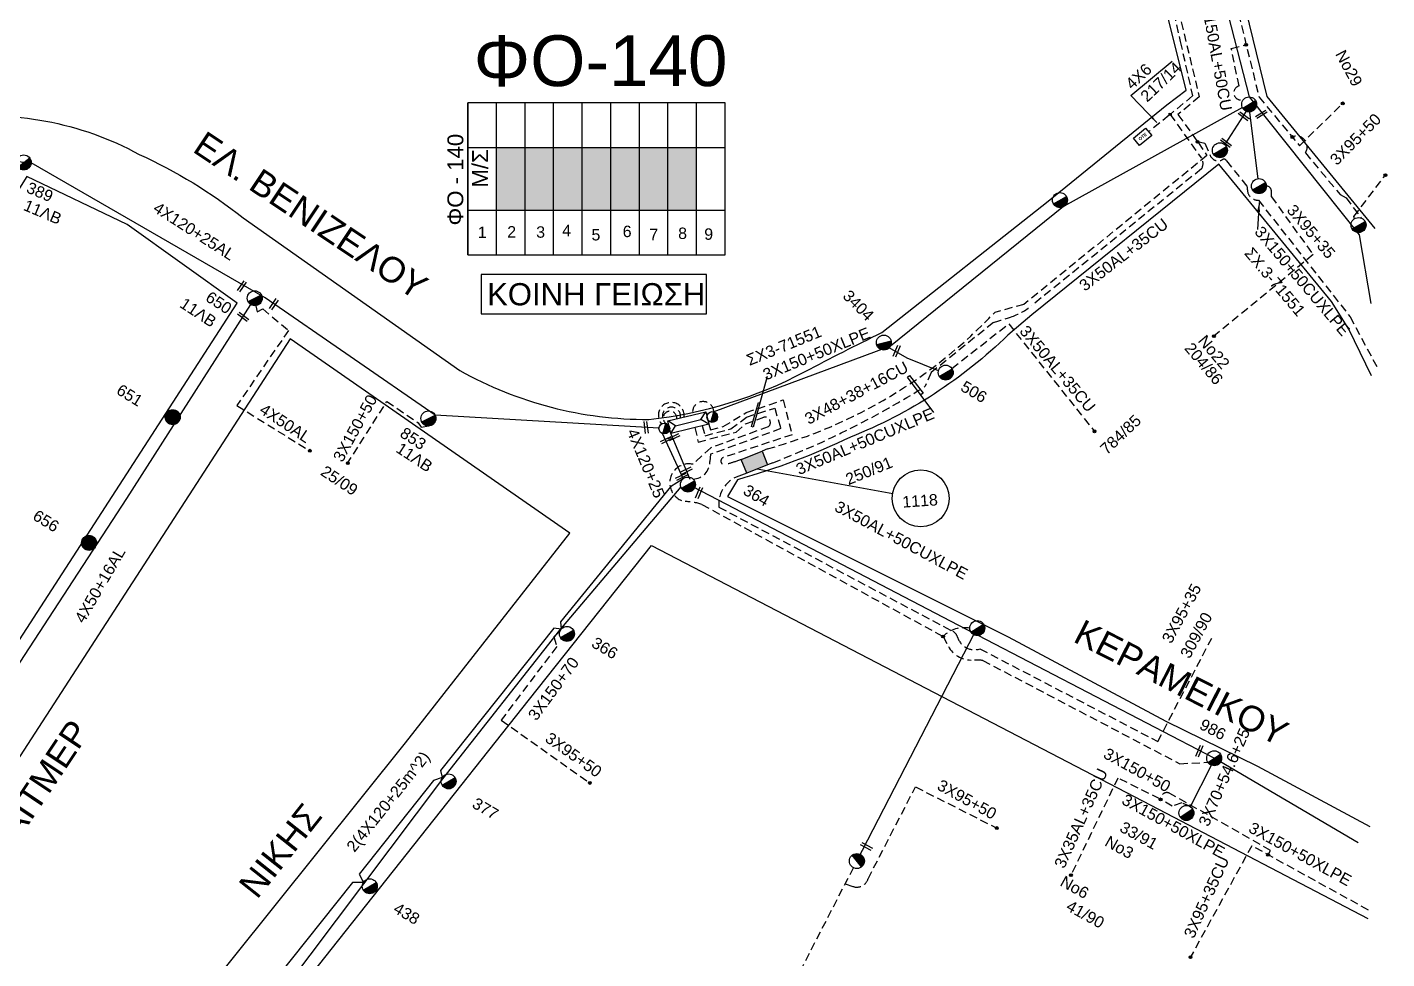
# Model space of a CAD drawing. Header units: millimetres. Extents: x 2999 to 5218, y 1863 to 2903.
# Drawn here: x 4827.6 to 5041.7, y 2451.6 to 2598.3 of the extents above; entities that cross this region are included whole.
import ezdxf
from ezdxf.enums import TextEntityAlignment as Align

# ---------------------------------------------------------------- set-up
doc = ezdxf.new("R2010")
doc.units = ezdxf.units.MM
doc.header["$LTSCALE"] = 0.5
doc.linetypes.add('DASHED', pattern=[19.05, 12.7, -6.35])
for name, color, linetype in [('Link Box 4 Διευθύνσεων', 7, 'Continuous'), ('Pillar OTE', 7, 'Continuous'), ('Άγνωστα', 7, 'Continuous'), ('Ασφαλειοκιβώτια Χ.Τ 9 αναχωρήσεων', 7, 'Continuous'), ('Γυμνά εναέρια ΧΤ και ΦΟΠ (3Φ)   4x50+16AL', 7, 'Continuous'), ('Εναέρια ΧΤ 4Χ120+25AL', 7, 'SYN_LINE'), ('Επιγραφές - Σχήματα', 7, 'Continuous'), ('Καλώδια ΧΤ   3x150+50AL', 7, 'DASHED'), ('Καλώδια ΧΤ   3x150+70AL', 7, 'DASHED'), ('Καλώδια ΧΤ   3x150AL+50CU', 7, 'DASHED'), ('Καλώδια ΧΤ   4x50AL', 7, 'DASHED'), ('Μηχανική τομή', 7, 'Continuous'), ('Στύλος Ξύλινος', 7, 'Continuous'), ('Στύλος Ξύλινος @ 1', 7, 'Continuous'), ('Στύλος ΦΜ', 7, 'Continuous'), ('Στύλος ΦΜ @ 1', 7, 'Continuous'), ('Συνδέσεις', 7, 'Continuous'), ('Συνεστραμμένα ΧΤ   3x70+54.6+25 AL', 7, 'SYN_LINE'), ('Υποσταθμός εναέριος 2 στύλων', 7, 'Continuous'), ('Υποσταθμός πόλεως', 7, 'Continuous'), ('Υπόβαθρο ΔΕΗ', 7, 'Continuous'), ('Υπόγεια καλώδια Παροχών ΧΤ   4x6', 7, 'DASHED')]:
    doc.layers.add(name, color=color, linetype=linetype)
doc.styles.add('arial', font='ARIAL.TTF')
doc.styles.get("Standard").update_dxf_attribs({"font": 'ARIAL.TTF'})
doc.linetypes.add('SYN_LINE', pattern='A,0.5,-0.0001,["/\\/\\/\\/",Standard,S=0.1,R=0,X=0,Y=-0.05],-0.25', length=0.7501)
doc.dimstyles.new('ISO-25', dxfattribs={"dimtxt": 2.5, "dimasz": 2.5, "dimexe": 1.25, "dimexo": 0.625, "dimtad": 1, "dimtxsty": 'Standard', "dimcen": 2.5, "dimadec": 0, "dimazin": 0, "dimtfac": 1, "dimtmove": 0, "dimatfit": 3, "dimfxl": 1, "dimarcsym": 0})

# ---------------------------------------------------------------- blocks, each defined once
blk = doc.blocks.new('ΑΣΦΑΛΕΙΟΚΙΒΩΤΙΟ ΥΠΟΣΤΑΘΜΟΥ 9 ΑΝΑΧΩΡΗΣΕΩΝ')
at = {"layer": 'Ασφαλειοκιβώτια Χ.Τ 9 αναχωρήσεων', "ltscale": 40}
for p, q in [((-23.8, 40.36), (24.02, 40.36)), ((-9.72, 40.36), (-9.72, -40.64)), ((9.94, 40.36), (9.94, -40.64)), ((-23.8, 31.36), (24.02, 31.36)), ((-23.8, 22.36), (24.02, 22.36)), ((-23.8, 13.36), (24.02, 13.36)), ((-23.8, 4.36), (24.02, 4.36)), ((-23.8, -4.64), (24.02, -4.64)), ((-23.8, -13.64), (24.02, -13.64)), ((-23.8, -22.64), (24.02, -22.64)), ((-23.8, -31.64), (24.02, -31.64))]:
    blk.add_line(p, q, dxfattribs=at)
at = {"layer": 'Ασφαλειοκιβώτια Χ.Τ 9 αναχωρήσεων'}
blk.add_lwpolyline([(-23.8, -40.64), (24.02, -40.64), (24.02, 40.36), (-23.8, 40.36)], close=True, dxfattribs=at)
for s, p in [('1', (-18.54, 37.25)), ('2', (-18.39, 27.98)), ('3', (-18.45, 18.85)), ('4', (-17.96, 10.67)), ('5', (-19.3, 1.44)), ('6', (-18.25, -8.4)), ('7', (-19.23, -16.79)), ('8', (-18.84, -25.86)), ('9', (-19.09, -34.08))]:
    blk.add_text(s, height=3.6, rotation=270, dxfattribs=at).set_placement(p)
at = {"layer": 'Ασφαλειοκιβώτια Χ.Τ 9 αναχωρήσεων', "ltscale": 40}
for tag, height, p in [('ΟΝΟΜΑ', 5, (-0.16, 44.31)), ('ΚΕΙΜΕΝΟ 1', 2, (17.06, 35.59)), ('ΚΕΙΜΕΝΟ 2', 2, (17.06, 26.88)), ('ΚΕΙΜΕΝΟ 3', 2, (17.06, 17.69)), ('ΚΕΙΜΕΝΟ 4', 2, (17.06, 8.71)), ('ΚΕΙΜΕΝΟ 5', 2, (17.06, -0.13)), ('ΚΕΙΜΕΝΟ 6', 2, (17.06, -9.05)), ('ΚΕΙΜΕΝΟ 7', 2, (17.06, -18.13)), ('ΚΕΙΜΕΝΟ 8', 2, (17.06, -26.85)), ('ΚΕΙΜΕΝΟ 9', 2, (17.06, -35.99)), ('ΣΧ', 2, (-0.1, -42.64))]:
    blk.add_attdef(tag, text='', height=height, dxfattribs=at).set_placement(p, align=Align.MIDDLE_CENTER)
blk = doc.blocks.new('ΜΗΧΑΝΙΚΗ ΤΟΜΗ')
at = {"layer": 'Μηχανική τομή', "ltscale": 40}
for p, q in [((-1.89, 0.78), (1.89, 0.78)), ((1.89, 0), (-1.89, 0))]:
    blk.add_line(p, q, dxfattribs=at)
blk = doc.blocks.new('ΥΠΑΡΧΩΝ ΤΣΙΜΕΝΤΕΝΙΟΣ ΣΤΥΛΟΣ')
at = {"layer": 'Στύλος ΦΜ'}
blk.add_hatch(color=7, dxfattribs=at).paths.add_polyline_path([(-1.29, -2.28, 0.574793), (2.62, 0, 0.268822), (1.3, 2.27)])
at = {"layer": 'Στύλος ΦΜ', "color": 7}
blk.add_line((-1.29, -2.28), (1.3, 2.27), dxfattribs=at)
blk.add_circle((0, 0), 2.62, dxfattribs=at)
at = {"layer": 'Στύλος ΦΜ', "flags": 4}
for tag, p in [('ΑΡΙΘΜΟΣ', (-4.68, 8.05)), ('ΤΥΠΟΣ', (-4.91, 3.03))]:
    blk.add_attdef(tag, p, '', height=4, dxfattribs=at)
blk = doc.blocks.new('ΥΠΑΡΧΩΝ ΞΥΛΙΝΟΣ ΣΤΥΛΟΣ')
at = {"layer": 'Στύλος Ξύλινος'}
h = blk.add_hatch(color=7, dxfattribs=at)
h.paths.add_polyline_path([(-2.62, 0, 0.270008), (-1.29, -2.28), (1.3, 2.27, 0.576266)])
h.paths.add_polyline_path([(-1.29, -2.28, 0.574793), (2.62, 0, 0.268822), (1.3, 2.27)])
at = {"layer": 'Στύλος Ξύλινος', "color": 7}
blk.add_line((-1.29, -2.28), (1.3, 2.27), dxfattribs=at)
blk.add_circle((0, 0), 2.62, dxfattribs=at)
at = {"layer": 'Στύλος Ξύλινος', "flags": 4}
for tag, p in [('ΑΡΙΘΜΟΣ', (-4.91, 8.6)), ('ΤΥΠΟΣ', (-4.85, 3.39))]:
    blk.add_attdef(tag, p, '', height=4, dxfattribs=at)
blk = doc.blocks.new('LINK BOX 4 ΑΝΑΧΩΡΗΣΕΩΝ')
at = {"layer": 'Link Box 4 Διευθύνσεων', "ltscale": 40}
blk.add_hatch(color=256, dxfattribs=at).paths.add_polyline_path([(-3.54, 0), (-3.54, -4.67), (3.54, -4.67), (3.54, 0)])
for p, q in [((-3.54, 0), (-5.33, 0)), ((5.33, 0), (3.54, 0)), ((-3.54, -4.67), (-5.33, -4.67)), ((5.33, -4.67), (3.54, -4.67))]:
    blk.add_line(p, q, dxfattribs=at)
blk.add_lwpolyline([(-3.54, -4.67), (-3.54, 0), (3.54, 0), (3.54, -4.67)], close=True, dxfattribs=at)
blk = doc.blocks.new('ΥΠΟΣΤΑΘΜΟΣ ΕΝΑΕΡΙΟΣ ΕΠΙ 2 ΣΤΥΛΩΝ')
at = {"layer": 'Υποσταθμός εναέριος 2 στύλων', "linetype": 'Continuous'}
for points in [[(-11.97, -2.11, 0.574793), (-8.45, -0.07, 0.268822), (-9.64, 1.98)], [(9.68, -2.15, 0.574793), (13.19, -0.1, 0.268822), (12.01, 1.95)]]:
    blk.add_hatch(color=256, dxfattribs=at).paths.add_polyline_path(points)
for p, q in [((-11.97, -2.11), (-9.64, 1.98)), ((9.68, -2.15), (12.01, 1.95))]:
    blk.add_line(p, q, dxfattribs=at)
for centre in [(-10.81, -0.07), (10.84, -0.1)]:
    blk.add_circle(centre, 2.36, dxfattribs=at)
at = {"layer": 'Υποσταθμός πόλεως', "linetype": 'Continuous', "ltscale": 40}
blk.add_lwpolyline([(-8.57, 2.82), (8.57, 2.82), (8.57, -2.82), (-8.57, -2.82)], close=True, dxfattribs=at)
for points in [[(-5.75, 0), (-8.57, 2.82)], [(-8.57, -2.82), (-5.75, 0)], [(-5.75, 0), (5.75, 0)], [(5.75, 0), (8.57, 2.82)], [(8.57, -2.82), (5.75, 0)]]:
    blk.add_lwpolyline(points, dxfattribs=at)
at = {"layer": 'Υποσταθμός εναέριος 2 στύλων', "ltscale": 40, "flags": 1}
for tag, p in [('ΜΕΤΑΣΧΗΜΑΤΙΣΜΟΣ', (14.09, 2.51)), ('ΙΣΧΥΣ', (14.07, -0.28)), ('ΑΡΙΘΜΟΣ', (14.19, -3))]:
    blk.add_attdef(tag, p, '', height=1.8, dxfattribs=at)
blk = doc.blocks.new('_ΣΥΝΔΕΣΗ')
at = {"layer": 'Συνδέσεις', "linetype": 'SYN_LINE', "ltscale": 40}
blk.add_hatch(color=256, dxfattribs=at).paths.add_polyline_path([(0.5, -0.01, 1), (-0.5, -0.01, 1)])
at = {"layer": 'Συνδέσεις'}
blk.add_circle((0, -0.01), 0.5, dxfattribs=at)
blk = doc.blocks.new('TSONTA XT1')
at = {"ltscale": 40}
h = blk.add_hatch(color=256, dxfattribs=at)
h.dxf.hatch_style = 1
h.paths.add_polyline_path([(596, 2487.7), (597.1, 2488.8), (596, 2489.9), (594.9, 2488.8)])
blk.add_lwpolyline([(594.9, 2488.8), (596, 2489.9), (597.1, 2488.8), (596, 2487.7)], close=True, dxfattribs=at)
blk = doc.blocks.new('PILLAR ΟΤΕ')
at = {"layer": 'Pillar OTE', "ltscale": 40}
blk.add_lwpolyline([(-3.31, 2.02), (3.39, 2.02), (3.39, -1.99), (-3.31, -1.99)], close=True, dxfattribs=at)
at = {"layer": 'Pillar OTE', "insert": (-1.81, 0.71), "char_height": 1.3575, "width": 109.961, "attachment_point": 1}
blk.add_mtext('{\\fArial|b1|i0|c161|p34;OTE}', dxfattribs=at)

msp = doc.modelspace()

# ---------------------------------------------------------------- hatches: boundary and pattern name
at = {"layer": 'Ασφαλειοκιβώτια Χ.Τ 9 αναχωρήσεων', "ltscale": 40}
for color, points in [(6, [(4901.46, 2579.35), (4901.46, 2569.53), (4905.96, 2569.53), (4905.96, 2579.35)]), (62, [(4905.96, 2579.35), (4905.96, 2569.53), (4910.46, 2569.53), (4910.46, 2579.35)]), (85, [(4910.46, 2579.35), (4910.46, 2569.53), (4914.96, 2569.52), (4914.96, 2579.35)]), (1, [(4914.96, 2579.35), (4914.96, 2569.52), (4919.46, 2569.52), (4919.46, 2579.35)]), (151, [(4919.46, 2579.35), (4919.46, 2569.52), (4923.96, 2569.52), (4923.96, 2579.35)]), (2, [(4923.96, 2579.35), (4923.96, 2569.52), (4928.46, 2569.52), (4928.46, 2579.35)]), (27, [(4928.46, 2579.35), (4928.46, 2569.52), (4932.96, 2569.52), (4932.96, 2579.35)])]:
    msp.add_hatch(color=color, dxfattribs=at).paths.add_polyline_path(points)

# ---------------------------------------------------------------- linework, layer by layer
at = {"layer": 'Άγνωστα', "color": 133, "linetype": 'DASHED', "ltscale": 0.2}
for points in [[(5011.43, 2647.12), (5012.64, 2639.71), (5000.56, 2635.21), (5008.39, 2602.84), (5012.14, 2587.35), (5008.78, 2584.55), (5012, 2580.11)], [(5012, 2580.11), (5013.33, 2578.08), (4986.69, 2556.43), (4984.52, 2554.67), (4979.93, 2553.41)]]:
    msp.add_lwpolyline(points, dxfattribs=at)
at = {"layer": 'Άγνωστα', "color": 30, "ltscale": 40}
msp.add_lwpolyline([(5039.22, 2554.79), (5037.37, 2565.64), (5020.06, 2587.34), (5004.58, 2647.61)], dxfattribs=at)
at = {"layer": 'Άγνωστα', "color": 5, "linetype": 'DASHED', "ltscale": 0.2}
for points in [[(5004.43, 2642.96), (5006.24, 2635.45), (5000.32, 2633.93), (5009.15, 2596.04), (5011.08, 2587.49), (5007.56, 2584.58), (5012.46, 2577.71, -0.319834), (5012.46, 2575.98), (4985.77, 2554.49, -0.089255), (4982.42, 2552.66, -0.011656), (4979.72, 2551.82), (4969.91, 2543.92), (4968.97, 2541.76)], [(4968.97, 2541.76, -0.048484), (4944.99, 2529.74)]]:
    msp.add_lwpolyline(points, format="xyb", dxfattribs=at)
at = {"layer": 'Άγνωστα', "color": 27, "ltscale": 40}
for points in [[(5018.92, 2585.68), (4990.76, 2570.05), (4963.49, 2548.06), (4935.68, 2537.74)], [(4971.05, 2544.18), (4966.12, 2546.21), (4963.29, 2547.81)]]:
    msp.add_lwpolyline(points, dxfattribs=at)
at = {"layer": 'Άγνωστα', "color": 133, "ltscale": 40}
msp.add_lwpolyline([(5019.54, 2585.08), (5016.23, 2579.95)], dxfattribs=at)
at = {"layer": 'Άγνωστα', "color": 30, "linetype": 'SYN_LINE', "ltscale": 15}
msp.add_lwpolyline([(5019.9, 2586.11), (5021.38, 2574.45)], dxfattribs=at)
at = {"layer": 'Άγνωστα', "color": 133, "linetype": 'DASHED', "ltscale": 0.2}
msp.add_lwpolyline([(5011.88, 2580.29), (5013.03, 2580.03), (5013.86, 2578.08, 0.461113), (5015.81, 2577.47, -0.483558), (5016.43, 2577.25), (5019.7, 2573.2), (5019.7, 2572.76, 0.420794), (5021.45, 2571.06), (5035.88, 2552.72), (5040.2, 2544.66)], format="xyb", dxfattribs=at)
at = {"layer": 'Άγνωστα', "color": 30, "linetype": 'DASHED', "ltscale": 0.2}
for points in [[(5036.56, 2568.13), (5036.48, 2568.51), (5041.44, 2575.02)], [(5030.05, 2562.5), (5014.45, 2549.66)]]:
    msp.add_lwpolyline(points, dxfattribs=at)
msp.add_lwpolyline([(5021.53, 2573.28), (5021.53, 2573.28), (5021.53, 2573.28), (5022.71, 2573.28, -0.380624), (5023.49, 2572.59, -0.058079), (5023.49, 2571.61), (5030.05, 2562.5)], format="xyb", dxfattribs=at)
at = {"layer": 'Άγνωστα', "color": 27, "linetype": 'DASHED', "ltscale": 0.2}
msp.add_lwpolyline([(4973.17, 2544.58), (4982.12, 2551.59), (4995.63, 2534.67)], dxfattribs=at)
at = {"layer": 'Άγνωστα', "color": 1, "linetype": 'DASHED', "ltscale": 0.2}
for points in [[(4934.88, 2535.79), (4935.16, 2534.9), (4937.15, 2535.42), (4940.78, 2537.63), (4946.61, 2539.61), (4948.02, 2534.14), (4937.22, 2530.57, 0.8944), (4937.47, 2529.39, -0.01326), (4939.17, 2529.92, -27.483358)], [(4936.49, 2522.74), (4973.33, 2503.17, -0.200136), (4974.08, 2502.26, 0.422001), (4977.6, 2500.42), (5005.6, 2485.84)]]:
    msp.add_lwpolyline(points, format="xyb", dxfattribs=at)
at = {"layer": 'Άγνωστα', "color": 85, "linetype": 'DASHED', "ltscale": 0.2}
for points in [[(4933.85, 2535.55), (4934.33, 2533.98), (4938.34, 2535.06), (4940.83, 2536.91), (4945.27, 2538.34), (4946.24, 2535.11), (4935.19, 2531.06), (4935.08, 2529.9, -0.394632), (4932.44, 2527.15, -1.73319)], [(4956.36, 2463.43), (4957.58, 2463.01, 0.424171), (4959.98, 2464.23), (4967.45, 2478.69), (4980.26, 2472.2)]]:
    msp.add_lwpolyline(points, format="xyb", dxfattribs=at)
at = {"layer": 'Άγνωστα', "color": 151, "linetype": 'DASHED', "ltscale": 0.2}
for points in [[(4932.71, 2535.27), (4933.22, 2532.99), (4939.22, 2534.55), (4940.69, 2535.85), (4943.58, 2536.89, -0.797259), (4944.26, 2535.38), (4935.22, 2532.08), (4932.39, 2529.49)], [(4932.39, 2529.49, 1.006033), (4931.16, 2523.61, -0.077977), (4933.8, 2523.17), (4971.79, 2502.37), (4972.63, 2500.81, 0.273933), (4976.19, 2498.66, -0.009936), (4978.03, 2498.61), (5009.05, 2482.34), (5013.49, 2482.56)], [(5022.96, 2468), (5023.37, 2468.7), (5007.5, 2477.67, 0.605802), (5006.05, 2476.71, 1.054415)]]:
    msp.add_lwpolyline(points, format="xyb", dxfattribs=at)
at = {"layer": 'Άγνωστα', "color": 6, "linetype": 'SYN_LINE', "ltscale": 10}
msp.add_lwpolyline([(4927.48, 2534.51), (4930.87, 2527.2)], dxfattribs=at)
at = {"layer": 'Άγνωστα', "color": 62, "linetype": 'SYN_LINE', "ltscale": 10}
msp.add_lwpolyline([(4928.64, 2534.91), (4931.9, 2527.12)], dxfattribs=at)
at = {"layer": 'Άγνωστα', "color": 6, "linetype": 'SYN_LINE', "ltscale": 20}
msp.add_lwpolyline([(4930.87, 2527.2), (4928.84, 2525.96), (4911.56, 2504.67), (4911.67, 2503.55), (4910.49, 2503.69), (4892.64, 2481.25), (4892.9, 2480.16), (4891.55, 2479.69), (4879.84, 2464.94), (4880.5, 2463.64), (4878.77, 2463.62), (4866.66, 2448.41), (4867.29, 2446.78)], dxfattribs=at)
at = {"layer": 'Άγνωστα', "color": 62, "linetype": 'SYN_LINE', "ltscale": 20}
msp.add_lwpolyline([(4930.5, 2525.94), (4911.41, 2503.35), (4892.97, 2479.96), (4867.94, 2446.66)], dxfattribs=at)
at = {"layer": 'Άγνωστα', "color": 85, "linetype": 'SYN_LINE', "ltscale": 20}
for points in [[(4976.7, 2502.86), (4937.62, 2523.2), (4932.36, 2525.94), (4932.36, 2525.94)], [(4976.7, 2502.86), (4958.21, 2467.03)], [(5037.13, 2469.89), (5014.48, 2483.2), (4977.34, 2502.53)]]:
    msp.add_lwpolyline(points, dxfattribs=at)
at = {"layer": 'Άγνωστα', "color": 1, "linetype": 'DASHED', "ltscale": 0.2}
msp.add_lwpolyline([(5005.6, 2485.84), (5014.09, 2502.1)], dxfattribs=at)
at = {"layer": 'Άγνωστα', "color": 62, "linetype": 'DASHED', "ltscale": 0.2}
msp.add_lwpolyline([(4902.21, 2489.22), (4916.16, 2479.31)], dxfattribs=at)
at = {"layer": 'Άγνωστα', "color": 151, "linetype": 'DASHED', "ltscale": 0.2}
for points in [[(4999.32, 2480.09), (4991.82, 2464.6)], [(5010.74, 2475.58), (5009.37, 2476.17), (5007.89, 2475.64), (5005.9, 2476.8), (4999.32, 2480.09)], [(5038.76, 2459.3), (5020.41, 2469.41), (5010.66, 2451.73)]]:
    msp.add_lwpolyline(points, dxfattribs=at)
at = {"layer": 'Άγνωστα', "color": 85, "linetype": 'DASHED', "ltscale": 0.2}
msp.add_lwpolyline([(4957.67, 2465.98), (4949.63, 2450.39), (4961.92, 2444.05)], dxfattribs=at)
at = {"layer": 'Άγνωστα', "color": 133, "linetype": 'DASHED', "ltscale": 0.2}
msp.add_arc((4923.49, 2606.81), 77.69, 285.3952, 316.5801, dxfattribs=at)
at = {"layer": 'Άγνωστα', "color": 151, "linetype": 'DASHED', "ltscale": 0.2}
msp.add_arc((4975.08, 2499.17), 4.59, 77.9461, 135.7748, dxfattribs=at)
at = {"layer": 'Γυμνά εναέρια ΧΤ και ΦΟΠ (3Φ)   4x50+16AL', "color": 2, "ltscale": 40}
msp.add_lwpolyline([(4862.75, 2554.64), (4843.21, 2524.1), (4814.09, 2479.5), (4809.62, 2473.1)], dxfattribs=at)
at = {"layer": 'Εναέρια ΧΤ 4Χ120+25AL', "color": 2, "ltscale": 20}
msp.add_lwpolyline([(4927.05, 2535.17), (4891.79, 2537.24), (4865.06, 2555.7), (4828.2, 2576.97), (4807.8, 2578.3)], dxfattribs=at)
at = {"layer": 'Επιγραφές - Σχήματα', "ltscale": 0.2}
msp.add_line((4942.51, 2528.75), (4963.86, 2524.91), dxfattribs=at)
at = {"layer": 'Επιγραφές - Σχήματα', "color": 7, "linetype": 'DASHED', "ltscale": 0.2}
msp.add_lwpolyline([(5018.39, 2589.05), (5017.18, 2594.97), (5019.52, 2595.54)], dxfattribs=at)
at = {"layer": 'Επιγραφές - Σχήματα', "color": 190}
msp.add_lwpolyline([(4899.03, 2553.18), (4934.54, 2553.18), (4934.54, 2559.36), (4899.03, 2559.36)], close=True, dxfattribs=at)
at = {"layer": 'Επιγραφές - Σχήματα', "ltscale": 0.2}
for points in [[(4944.08, 2543.3), (4941.88, 2535.33), (4941.63, 2535.41), (4942.74, 2539.22), (4942.95, 2539.13)], [(4970.34, 2537.64), (4966.19, 2543.21), (4966.52, 2543.46), (4968.66, 2540.69), (4968.27, 2540.42)]]:
    msp.add_lwpolyline(points, dxfattribs=at)
at = {"layer": 'Επιγραφές - Σχήματα'}
msp.add_circle((4968.26, 2524.12), 4.47, dxfattribs=at)
at = {"layer": 'Επιγραφές - Σχήματα', "color": 7, "linetype": 'DASHED', "ltscale": 0.2}
msp.add_arc((5018.67, 2587.97), 1.11, 104.3519, 295.5639, dxfattribs=at)
at = {"layer": 'Επιγραφές - Σχήματα', "color": 27, "linetype": 'DASHED', "ltscale": 0.2}
msp.add_arc((4934.01, 2537.69), 1.67, 1.8666, 194.5557, dxfattribs=at)
at = {"layer": 'Επιγραφές - Σχήματα', "color": 2, "linetype": 'DASHED', "ltscale": 0.2}
msp.add_arc((4928.98, 2537.19), 2.03, 352.5683, 221.627, dxfattribs=at)
at = {"layer": 'Επιγραφές - Σχήματα', "color": 62, "linetype": 'DASHED', "ltscale": 0.2}
msp.add_arc((4929.02, 2537.05), 1.43, 349.5716, 231.6856, dxfattribs=at)
at = {"layer": 'Επιγραφές - Σχήματα', "color": 6, "linetype": 'DASHED', "ltscale": 0.2}
msp.add_arc((4928.78, 2536.77), 1.07, 353.4665, 232.2881, dxfattribs=at)
at = {"layer": 'Επιγραφές - Σχήματα', "color": 1, "linetype": 'DASHED', "ltscale": 0.2}
msp.add_arc((4941.15, 2523.2), 4.69, 103.6991, 185.6737, dxfattribs=at)
at = {"layer": 'Καλώδια ΧΤ   3x150+50AL', "color": 2, "linetype": 'DASHED', "ltscale": 0.2}
msp.add_lwpolyline([(4877.91, 2529.49), (4884.2, 2539.39), (4889.13, 2536.03), (4889.58, 2535.33), (4890.92, 2535.54)], dxfattribs=at)
at = {"layer": 'Καλώδια ΧΤ   3x150+70AL', "color": 6, "ltscale": 0.2}
for points in [[(5009.38, 2647.19), (5008.96, 2646.15), (5007.41, 2644.8), (5021.54, 2587.31), (5027.93, 2579.63)], [(5027.93, 2579.63), (5034.72, 2586.32)], [(5028.85, 2578.53), (5034.32, 2571.95), (5035.27, 2571.46), (5037.61, 2568.25)]]:
    msp.add_lwpolyline(points, dxfattribs=at)
at = {"layer": 'Καλώδια ΧΤ   3x150+70AL', "color": 62, "linetype": 'DASHED', "ltscale": 0.2}
msp.add_lwpolyline([(4911.44, 2503.17), (4910.47, 2502.32), (4910.96, 2500.78), (4902.21, 2489.22)], dxfattribs=at)
at = {"layer": 'Καλώδια ΧΤ   3x150+70AL', "color": 6, "ltscale": 0.2}
msp.add_arc((5027.46, 2579.47), 1.68, 326.0962, 113.41, dxfattribs=at)
at = {"layer": 'Καλώδια ΧΤ   4x50AL', "color": 2, "linetype": 'DASHED', "ltscale": 0.2}
msp.add_lwpolyline([(4863.59, 2554.46), (4863.79, 2553.5), (4864.66, 2553.94), (4868.72, 2550.57), (4860.57, 2538.72), (4872.04, 2531.63)], dxfattribs=at)
at = {"layer": 'Συνεστραμμένα ΧΤ   3x70+54.6+25 AL', "color": 151, "linetype": 'SYN_LINE', "ltscale": 8}
msp.add_lwpolyline([(5010.74, 2475.58), (5014.08, 2482.09)], dxfattribs=at)
at = {"layer": 'Υπόβαθρο ΔΕΗ'}
for points in [[(4952.4, 2760.08), (4947.5, 2757.21), (4896.01, 2731.53), (4868.56, 2716.79), (4848.9, 2731.86), (4845, 2734.42), (4830.94, 2690.53), (4828.07, 2682.5), (4807.64, 2609.63), (4802.53, 2592.36), (4800.38, 2582.91, 0.681484), (4804.98, 2579.77, -0.01881), (4808.56, 2582.02, -0.116382), (4814.89, 2583.91, -0.160302), (4845.19, 2578.28, -0.060772), (4861.56, 2568.29), (4895.69, 2544.25, 0.129566), (4925.43, 2536.55, 0.095179), (4950.07, 2544.08, -0.008073), (4962.15, 2550.23), (4988.35, 2570.92), (5007.04, 2586.1), (5010.05, 2588.39)], [(5039.24, 2543.43), (5035.71, 2550.75), (5032.93, 2555.11), (5015.19, 2576.74), (4985.77, 2553.03), (4982.01, 2549.84, -0.098992), (4957.23, 2533.77, -0.043171), (4939.4, 2527.06), (4937.83, 2524.43), (4982.04, 2502.34), (5006.89, 2489.03), (5021.3, 2481.93), (5039, 2472.44)]]:
    msp.add_lwpolyline(points, format="xyb", dxfattribs=at)
for points in [[(5010.05, 2588.39), (4988.48, 2674.96), (4987.18, 2679.76), (4973.37, 2714.37), (4894.59, 2675.84)], [(5040.48, 2635.87), (5010.55, 2637.51), (5022.78, 2587.38), (5039.78, 2566.59)], [(5001.36, 2587.56), (5007.84, 2592.96)], [(4757.54, 2319.59), (4795.95, 2381.66), (4807.39, 2375.6), (4812.83, 2382.68), (4838.12, 2420.8), (4852.88, 2442.86), (4887.13, 2485.63), (4912.99, 2518.63), (4868.99, 2549.25), (4801.53, 2445.18), (4793.2, 2450.64), (4860.63, 2554.88), (4843.32, 2567.23), (4827.48, 2574.82), (4763.6, 2472.97)], [(5038.36, 2353.03), (4962.89, 2394.81), (4914.96, 2421.78), (4881.65, 2440.05), (4870.22, 2446.52), (4906.65, 2492.51), (4925.85, 2516.72), (5004.51, 2475.81), (5038.66, 2457.96)]]:
    msp.add_lwpolyline(points, dxfattribs=at)
at = {"layer": 'Υπόγεια καλώδια Παροχών ΧΤ   4x6', "color": 5, "linetype": 'DASHED', "ltscale": 0.2}
msp.add_lwpolyline([(5007.38, 2584.44), (5004.28, 2581.92)], dxfattribs=at)

# ---------------------------------------------------------------- block references
at = {"layer": 'Link Box 4 Διευθύνσεων', "xscale": 0.5, "yscale": 0.5, "zscale": 0.5, "rotation": 21.80559805244648}
msp.add_blockref('LINK BOX 4 ΑΝΑΧΩΡΗΣΕΩΝ', (4941.65, 2530.91), dxfattribs=at)
at = {"layer": 'Pillar OTE', "xscale": 0.375, "yscale": 0.375, "zscale": 0.375, "rotation": 39.5686798261022}
msp.add_blockref('PILLAR ΟΤΕ', (5003.19, 2581.03), dxfattribs=at)
at = {"layer": 'Ασφαλειοκιβώτια Χ.Τ 9 αναχωρήσεων', "xscale": 0.4999999999999998, "yscale": 0.4999999999999998, "zscale": 0.4999999999999998, "rotation": 89.99118314080697}
msp.add_blockref('ΑΣΦΑΛΕΙΟΚΙΒΩΤΙΟ ΥΠΟΣΤΑΘΜΟΥ 9 ΑΝΑΧΩΡΗΣΕΩΝ', (4917.14, 2574.38), dxfattribs=at).add_auto_attribs({'ΟΝΟΜΑ': 'ΦΟ - 140'})
at = {"layer": 'Μηχανική τομή'}
for p, xscale, yscale, zscale, rotation in [((5019.03, 2584.13), 0.4999999999999994, 0.4999999999999994, 0.4999999999999994, 323.4536695641671), ((5022, 2584.43), 0.4999999999999995, 0.4999999999999995, 0.4999999999999995, 32.19038683362808), ((5016.23, 2579.95), 0.4999999999999994, 0.4999999999999994, 0.4999999999999994, 323.4536695641671), ((4861.52, 2557.39), 0.4999999999999995, 0.4999999999999995, 0.4999999999999995, 54.72174759296474), ((4866.56, 2554.57), 0.4999999999999995, 0.4999999999999995, 0.4999999999999995, 54.72174759296474), ((4861.45, 2552.54), 0.4999999999999994, 0.4999999999999994, 0.4999999999999994, 323.4536695641671), ((4964.67, 2547.24), 0.4999999999999996, 0.4999999999999996, 0.4999999999999996, 67.44560288028148), ((4925.21, 2535.31), 0.4999999999999693, 0.4999999999999693, 0.4999999999999693, 97.34228328052433), ((4928.29, 2533.12), 0.5000000000000406, 0.5000000000000406, 0.5000000000000406, 25.47222174908732), ((4929.49, 2533.57), 0.5000000000000406, 0.5000000000000406, 0.5000000000000406, 25.47222174908732), ((4931.43, 2528.31), 0.5000000000000406, 0.5000000000000406, 0.5000000000000406, 25.47222174908732), ((4930.65, 2527.35), 0.5000000000000406, 0.5000000000000406, 0.5000000000000406, 25.47222174908733), ((4933.55, 2524.92), 0.4999999999999996, 0.4999999999999996, 0.4999999999999996, 67.44560288028148), ((5012.33, 2484.26), 0.4999999999999996, 0.4999999999999996, 0.4999999999999996, 67.44560288028148), ((4959.82, 2469.49), 0.5000000000000749, 0.5000000000000749, 0.5000000000000749, 151.8839918657266)]:
    msp.add_blockref('ΜΗΧΑΝΙΚΗ ΤΟΜΗ', p, dxfattribs=dict(at, xscale=xscale, yscale=yscale, zscale=zscale, rotation=rotation))
at = {"layer": 'Στύλος Ξύλινος @ 1', "ltscale": 40}
ref = msp.add_blockref('ΥΠΑΡΧΩΝ ΞΥΛΙΝΟΣ ΣΤΥΛΟΣ', (4850.47, 2536.9), dxfattribs=dict(at, xscale=0.4499999999998179, yscale=0.4499999999998179, zscale=0.4499999999998179, rotation=328.472350496044))
ref.add_attrib('ΤΥΠΟΣ', '651', (4841.45, 2540.69), dxfattribs={"layer": 'Στύλος Ξύλινος', "height": 1.8, "rotation": 328.4724, "flags": 4})
ref = msp.add_blockref('ΥΠΑΡΧΩΝ ΞΥΛΙΝΟΣ ΣΤΥΛΟΣ', (4837.3, 2517.11), dxfattribs=dict(at, xscale=0.4499999999998179, yscale=0.4499999999998179, zscale=0.4499999999998179, rotation=328.472350496044))
ref.add_attrib('ΤΥΠΟΣ', '656', (4828.28, 2520.9), dxfattribs={"layer": 'Στύλος Ξύλινος', "height": 1.8, "rotation": 328.4724, "flags": 4})
at = {"layer": 'Στύλος ΦΜ @ 1', "ltscale": 40}
for p, xscale, yscale, zscale, rotation in [((5019.99, 2586.16), 0.4499999999998182, 0.4499999999998182, 0.4499999999998182, 329.4999534400037), ((5015.38, 2578.93), 0.4499999999998182, 0.4499999999998182, 0.4499999999998182, 329.4999534400037), ((5021.53, 2573.28), 0.4499999999998182, 0.4499999999998182, 0.4499999999998182, 329.4999534400037), ((4990.19, 2571.08), 0.4499999999998182, 0.4499999999998182, 0.4499999999998182, 329.4999534400037), ((5037.21, 2567.15), 0.4499999999998182, 0.4499999999998182, 0.4499999999998182, 329.4999534400037), ((4977.17, 2503.69), 0.4499999999998182, 0.4499999999998182, 0.4499999999998182, 332.5358211324412), ((5010.11, 2474.58), 0.4499999999998182, 0.4499999999998182, 0.4499999999998182, 332.5358211324414), ((4958.21, 2467.02), 0.4499999999998181, 0.4499999999998181, 0.4499999999998181, 69.55862791550345)]:
    msp.add_blockref('ΥΠΑΡΧΩΝ ΤΣΙΜΕΝΤΕΝΙΟΣ ΣΤΥΛΟΣ', p, dxfattribs=dict(at, xscale=xscale, yscale=yscale, zscale=zscale, rotation=rotation))
ref = msp.add_blockref('ΥΠΑΡΧΩΝ ΤΣΙΜΕΝΤΕΝΙΟΣ ΣΤΥΛΟΣ', (4827.02, 2577.01), dxfattribs=dict(at, xscale=0.4499999999998179, yscale=0.4499999999998179, zscale=0.4499999999998179, rotation=337.0938927834002))
ref.add_attrib('ΤΥΠΟΣ', '11ΛΒ', (4826.82, 2569.57), dxfattribs={"layer": 'Στύλος ΦΜ', "height": 1.8, "rotation": 337.0939, "flags": 4})
ref.add_attrib('ΑΡΙΘΜΟΣ', '389', (4827.28, 2572.36), dxfattribs={"layer": 'Στύλος ΦΜ', "height": 1.8, "rotation": 337.0939, "flags": 4})
ref = msp.add_blockref('ΥΠΑΡΧΩΝ ΤΣΙΜΕΝΤΕΝΙΟΣ ΣΤΥΛΟΣ', (4863.39, 2555.63), dxfattribs=dict(at, xscale=0.4499999999998179, yscale=0.4499999999998179, zscale=0.4499999999998179, rotation=326.6872514132345))
ref.add_attrib('ΤΥΠΟΣ', '11ΛΒ', (4851.43, 2554.33), dxfattribs={"layer": 'Στύλος ΦΜ', "height": 1.8, "rotation": 326.6873, "flags": 4})
ref.add_attrib('ΑΡΙΘΜΟΣ', '650', (4855.49, 2555.34), dxfattribs={"layer": 'Στύλος ΦΜ', "height": 1.8, "rotation": 326.6873, "flags": 4})
ref = msp.add_blockref('ΥΠΑΡΧΩΝ ΤΣΙΜΕΝΤΕΝΙΟΣ ΣΤΥΛΟΣ', (4962.46, 2548.64), dxfattribs=dict(at, xscale=0.449999999999818, yscale=0.449999999999818, zscale=0.449999999999818, rotation=314.9807989596868))
ref.add_attrib('ΤΥΠΟΣ', '3404', (4955.85, 2555.85), dxfattribs={"layer": 'Στύλος ΦΜ', "height": 1.8, "rotation": 314.9808, "flags": 4})
ref = msp.add_blockref('ΥΠΑΡΧΩΝ ΤΣΙΜΕΝΤΕΝΙΟΣ ΣΤΥΛΟΣ', (4972.2, 2543.92), dxfattribs=dict(at, xscale=0.4499999999998182, yscale=0.4499999999998182, zscale=0.4499999999998182, rotation=329.4999534400037))
ref.add_attrib('ΤΥΠΟΣ', '506', (4974.39, 2541.19), dxfattribs={"layer": 'Στύλος ΦΜ', "height": 1.8, "rotation": 329.5, "flags": 4})
ref = msp.add_blockref('ΥΠΑΡΧΩΝ ΤΣΙΜΕΝΤΕΝΙΟΣ ΣΤΥΛΟΣ', (4890.74, 2536.7), dxfattribs=dict(at, xscale=0.4499999999998179, yscale=0.4499999999998179, zscale=0.4499999999998179, rotation=326.6872514132345))
ref.add_attrib('ΤΥΠΟΣ', '11ΛΒ', (4885.48, 2531.52), dxfattribs={"layer": 'Στύλος ΦΜ', "height": 1.8, "rotation": 326.6873, "flags": 4})
ref.add_attrib('ΑΡΙΘΜΟΣ', '853', (4886.1, 2533.95), dxfattribs={"layer": 'Στύλος ΦΜ', "height": 1.8, "rotation": 326.6873, "flags": 4})
ref = msp.add_blockref('ΥΠΑΡΧΩΝ ΤΣΙΜΕΝΤΕΝΙΟΣ ΣΤΥΛΟΣ', (4931.62, 2526.3), dxfattribs=dict(at, xscale=0.4499999999998182, yscale=0.4499999999998182, zscale=0.4499999999998182, rotation=329.4999534400037))
ref.add_attrib('ΤΥΠΟΣ', '364', (4940.14, 2524.87), dxfattribs={"layer": 'Στύλος ΦΜ', "height": 1.8, "rotation": 329.5, "flags": 4})
ref = msp.add_blockref('ΥΠΑΡΧΩΝ ΤΣΙΜΕΝΤΕΝΙΟΣ ΣΤΥΛΟΣ', (4912.56, 2502.78), dxfattribs=dict(at, xscale=0.4499999999998182, yscale=0.4499999999998182, zscale=0.4499999999998182, rotation=329.4999534400037))
ref.add_attrib('ΤΥΠΟΣ', '366', (4916.26, 2500.85), dxfattribs={"layer": 'Στύλος ΦΜ', "height": 1.8, "rotation": 329.5, "flags": 4})
ref = msp.add_blockref('ΥΠΑΡΧΩΝ ΤΣΙΜΕΝΤΕΝΙΟΣ ΣΤΥΛΟΣ', (5014.48, 2483.2), dxfattribs=dict(at, xscale=0.4499999999998182, yscale=0.4499999999998182, zscale=0.4499999999998182, rotation=332.5358211324414))
ref.add_attrib('ΤΥΠΟΣ', '986', (5012, 2487.92), dxfattribs={"layer": 'Στύλος ΦΜ', "height": 1.8, "rotation": 332.5358, "flags": 4})
ref = msp.add_blockref('ΥΠΑΡΧΩΝ ΤΣΙΜΕΝΤΕΝΙΟΣ ΣΤΥΛΟΣ', (4893.92, 2479.56), dxfattribs=dict(at, xscale=0.4499999999998182, yscale=0.4499999999998182, zscale=0.4499999999998182, rotation=329.4999534400037))
ref.add_attrib('ΤΥΠΟΣ', '377', (4897.46, 2475.56), dxfattribs={"layer": 'Στύλος ΦΜ', "height": 1.8, "rotation": 329.5, "flags": 4})
ref = msp.add_blockref('ΥΠΑΡΧΩΝ ΤΣΙΜΕΝΤΕΝΙΟΣ ΣΤΥΛΟΣ', (4881.51, 2463.04), dxfattribs=dict(at, xscale=0.4499999999998182, yscale=0.4499999999998182, zscale=0.4499999999998182, rotation=329.4999534400037))
ref.add_attrib('ΤΥΠΟΣ', '438', (4885.06, 2459.04), dxfattribs={"layer": 'Στύλος ΦΜ', "height": 1.8, "rotation": 329.5, "flags": 4})
at = {"layer": 'Συνδέσεις', "xscale": 0.4500000000002728, "yscale": 0.4500000000002728, "zscale": 0.4500000000002728}
for p in [(5019.5, 2595.53), (5034.72, 2586.32), (5011.86, 2580.27), (5026.79, 2581.01), (5041.44, 2575.02), (5014.45, 2549.66), (4995.63, 2534.68), (4872.07, 2531.63), (4878.05, 2529.67), (4971.79, 2502.38), (4916.16, 2479.31), (5006.05, 2476.72), (4980.26, 2472.21), (5022.97, 2468.01), (4991.92, 2464.8), (5010.75, 2451.89)]:
    msp.add_blockref('_ΣΥΝΔΕΣΗ', p, dxfattribs=at)
at = {"layer": 'Συνδέσεις', "xscale": 0.2, "yscale": 0.2, "zscale": 0.2, "rotation": 38.23216706064657}
msp.add_blockref('TSONTA XT1', (5221.96, 2119.83), dxfattribs=at)
at = {"layer": 'Υποσταθμός εναέριος 2 στύλων', "xscale": 0.3584998675932315, "yscale": 0.3584998675932315, "zscale": 0.3584998675932315, "rotation": 13.60384807831253}
msp.add_blockref('ΥΠΟΣΤΑΘΜΟΣ ΕΝΑΕΡΙΟΣ ΕΠΙ 2 ΣΤΥΛΩΝ', (4931.66, 2536.05), dxfattribs=at)

# ---------------------------------------------------------------- texts
at = {"layer": 'Άγνωστα', "ltscale": 40, "char_height": 1.8, "width": 17.1868, "attachment_point": 1, "style": 'arial'}
for s, insert, rotation in [('3X95+50', (5032.52, 2577.7), 45.2834), ('4X120+25AL', (4848.21, 2570.9), 327.2934), ('3X95+35', (5027.17, 2570.6), 310.1348), ('3X50AL+35CU', (4993.01, 2558.06), 37.7311), ('3X150+50CUXLPE', (5022.09, 2567.18), 310.1348), ('3X150+50XLPE', (4943.19, 2544.34), 22.1872), ('3X50AL+35CU', (4985.09, 2551.55), 310.1348), ('3X48+38+16CU', (4949.77, 2537.27), 28.1523), ('3X50AL+50CUXLPE', (4948.41, 2529.42), 22.7667), ('4X120+25', (4923.62, 2535.32), 292.5738), ('3X50AL+50CUXLPE', (4955.39, 2523.83), 331.8121), ('3X95+35', (5006.14, 2501.98), 61.6333), ('3X95+50', (4910, 2487.43), 324.5532), ('2(4X120+25m^ 2)', (4877.69, 2469.4), 51.4879), ('3X150+50', (4997.74, 2484.94), 331.0737), ('3X35AL+35CU', (4989.22, 2466.45), 65.7649), ('3X95+50', (4971.56, 2479.96), 331.0737), ('3X150+50XLPE', (5000.63, 2477.68), 331.0737), ('3X150+50XLPE', (5020.6, 2473.26), 331.0737), ('3X95+35CU', (5009.62, 2455.44), 65.7649)]:
    msp.add_mtext(s, dxfattribs=dict(at, insert=insert, rotation=rotation))
at = {"layer": 'Γυμνά εναέρια ΧΤ και ΦΟΠ (3Φ)   4x50+16AL', "ltscale": 40, "insert": (4834.92, 2505.22), "char_height": 1.8, "width": 17.1868, "attachment_point": 1, "rotation": 59.8763, "style": 'arial'}
msp.add_mtext('4X50+16AL', dxfattribs=at)
at = {"layer": 'Επιγραφές - Σχήματα', "ltscale": 40, "insert": (4897.86, 2597.03), "char_height": 8, "width": 17.8089, "attachment_point": 1, "style": 'arial'}
msp.add_mtext('ΦO-140', dxfattribs=at)
at = {"layer": 'Επιγραφές - Σχήματα', "ltscale": 40, "char_height": 1.8, "attachment_point": 1, "style": 'arial'}
for s, insert, width, rotation in [('Νο29', (5035.09, 2594.94), 17.1868, 298.0447), ('4Χ6', (5000.33, 2589.68), 17.1868, 43.4805), ('217/14', (5002.68, 2587.71), 17.1868, 43.4805), ('ΣX.3-71551', (5020.5, 2563.82), 17.1868, 310.1348), ('ΣX3-71551', (4940.62, 2546.64), 17.1868, 22.1872), ('204/86', (5011.07, 2548.86), 17.1868, 310.1348), ('Νο22', (5013.2, 2550.04), 17.1868, 310.1348), ('784/85', (4996.33, 2532.18), 17.1868, 43.4805), ('25/09', (4874.59, 2529.41), 5.3146, 326.7167), ('250/91', (4956.21, 2527.85), 17.1868, 22.1872), ('1118', (4965.31, 2524.45), 17.1868, 3.9372), ('309/90', (5009.03, 2499.62), 17.1868, 61.6333), ('33/91', (5000.31, 2473.35), 17.1868, 331.0737), ('Νο3', (4997.97, 2471.1), 17.1868, 331.0737), ('Νο6', (4990.93, 2464.8), 17.1868, 331.0737), ('41/90', (4991.89, 2460.95), 17.1868, 331.0737)]:
    msp.add_mtext(s, dxfattribs=dict(at, insert=insert, width=width, rotation=rotation))
at = {"layer": 'Επιγραφές - Σχήματα', "attachment_point": 1}
for s, insert, char_height, width, rotation in [('ΕΛ. ΒΕΝΙΖΕΛΟΥ', (4855.64, 2582.13), 4, 44.1148, 326.2912), ('Μ/Σ', (4897.63, 2573.05), 2.5, 3.0071, 89.9912), ('ΚΕΡΑΜΕΙΚΟΥ', (4993.91, 2505.2), 4, 44.1148, 332.9624), ('ΛΑΪΤΜΕΡ', (4820.68, 2469.25), 4, 63.5526, 56.2326), ('ΝΙΚΗΣ', (4860.62, 2463.35), 4, 63.5526, 51.5721)]:
    msp.add_mtext(s, dxfattribs=dict(at, insert=insert, char_height=char_height, width=width, rotation=rotation))
at = {"layer": 'Επιγραφές - Σχήματα', "color": 190, "insert": (4899.99, 2558.01), "char_height": 3.5, "width": 35.1311, "attachment_point": 1}
msp.add_mtext('KOINH ΓΕΙΩΣΗ', dxfattribs=at)
at = {"layer": 'Καλώδια ΧΤ   3x150+50AL', "ltscale": 40, "insert": (4875.62, 2530.55), "char_height": 1.8, "width": 17.1868, "attachment_point": 1, "rotation": 61.1716, "style": 'arial'}
msp.add_mtext('3X150+50', dxfattribs=at)
at = {"layer": 'Καλώδια ΧΤ   3x150+70AL', "ltscale": 40, "insert": (4906.29, 2490.04), "char_height": 1.8, "width": 17.1868, "attachment_point": 1, "rotation": 53.6856, "style": 'arial'}
msp.add_mtext('3X150+70', dxfattribs=at)
at = {"layer": 'Καλώδια ΧΤ   3x150AL+50CU', "ltscale": 0.2, "insert": (5014.05, 2603.29), "char_height": 1.8, "width": 17.1868, "attachment_point": 1, "rotation": 280.3383, "style": 'arial'}
msp.add_mtext('3X150AL+50CU', dxfattribs=at)
at = {"layer": 'Καλώδια ΧΤ   4x50AL', "ltscale": 40, "insert": (4864.97, 2539.16), "char_height": 1.8, "width": 17.1868, "attachment_point": 1, "rotation": 326.7167, "style": 'arial'}
msp.add_mtext('4X50AL', dxfattribs=at)
at = {"layer": 'Συνεστραμμένα ΧΤ   3x70+54.6+25 AL', "ltscale": 40, "insert": (5011.93, 2473.03), "char_height": 1.8, "width": 17.1868, "attachment_point": 1, "rotation": 66.3835, "style": 'arial'}
msp.add_mtext('3X70+54.6+25', dxfattribs=at)

# ---------------------------------------------------------------- leaders
at = {"layer": 'Επιγραφές - Σχήματα', "ltscale": 40}
for points, override in [([(5005.43, 2583.32), (5001.36, 2587.56)], {"dimasz": 1, "dimtad": 0}), ([(5021.56, 2570.69), (5021.28, 2566.43)], {"dimasz": 1.5, "dimtad": 0})]:
    msp.add_leader(points, dimstyle='ISO-25', override=override, dxfattribs=at)

doc.saveas('drawing.dxf')
